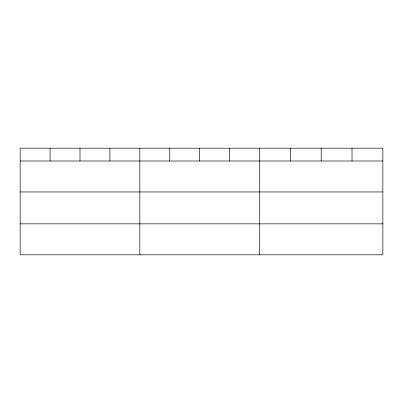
<?xml version="1.0" encoding="UTF-8"?>
<svg xmlns="http://www.w3.org/2000/svg" width="403" height="403" viewBox="0 0 403 403"><rect width="100%" height="100%" fill="white"/><g stroke="black" fill="none" stroke-linecap="round" stroke-linejoin="round"><path stroke-width="0.6" d="M382.85 191.959L382.85 148.183L20.15 148.183L20.15 254.817L382.85 254.817L382.85 191.959L20.15 191.959M20.15 161.004L382.85 161.004M20.15 223.856L382.85 223.856M352.021 148.183L352.021 161.004M321.191 148.183L321.191 161.004M290.361 148.183L290.361 161.004M259.532 148.183L259.532 254.817M229.609 148.183L229.609 161.004M199.686 148.183L199.686 161.004M169.764 148.183L169.764 161.004M139.841 148.183L139.841 254.817M109.918 148.183L109.918 161.004M79.996 148.183L79.996 161.004M50.073 148.183L50.073 161.004"/></g></svg>
